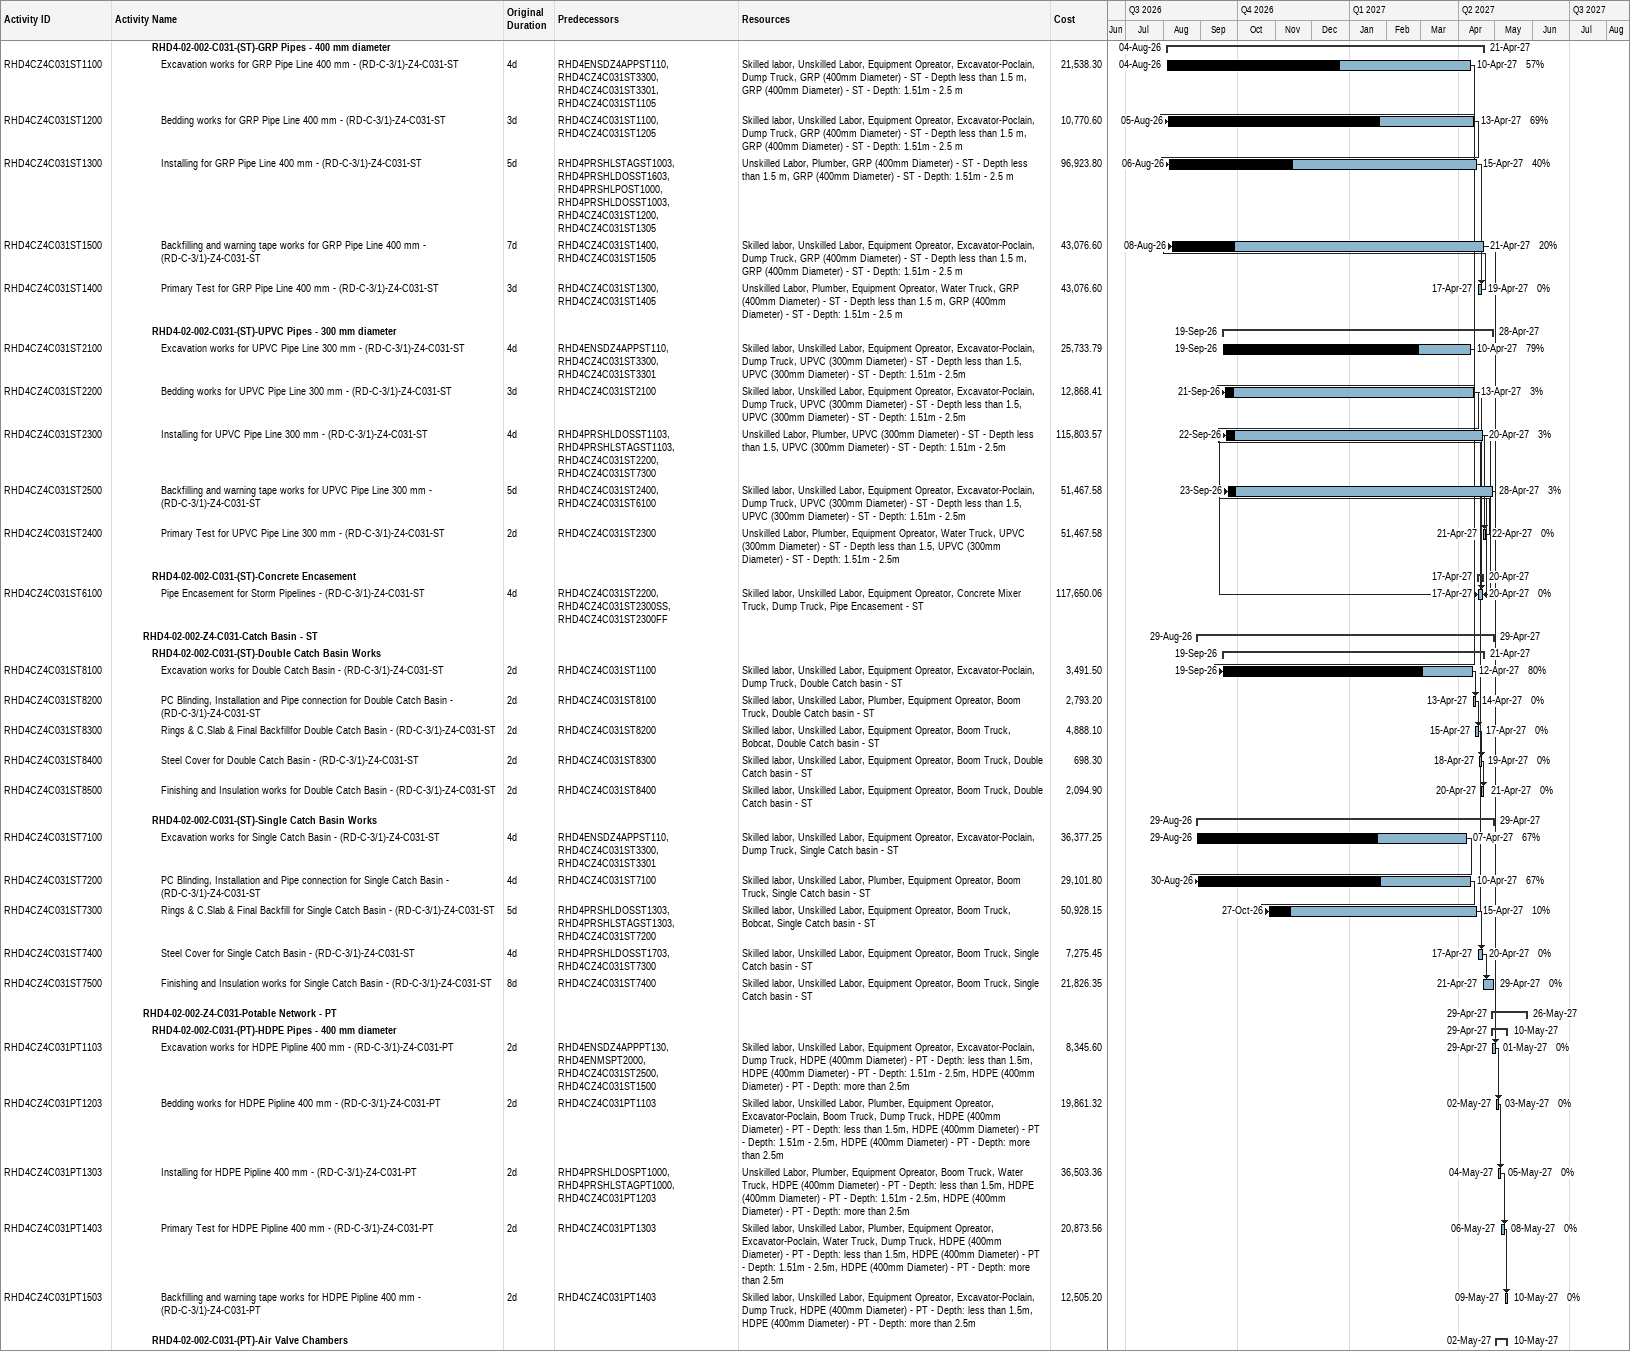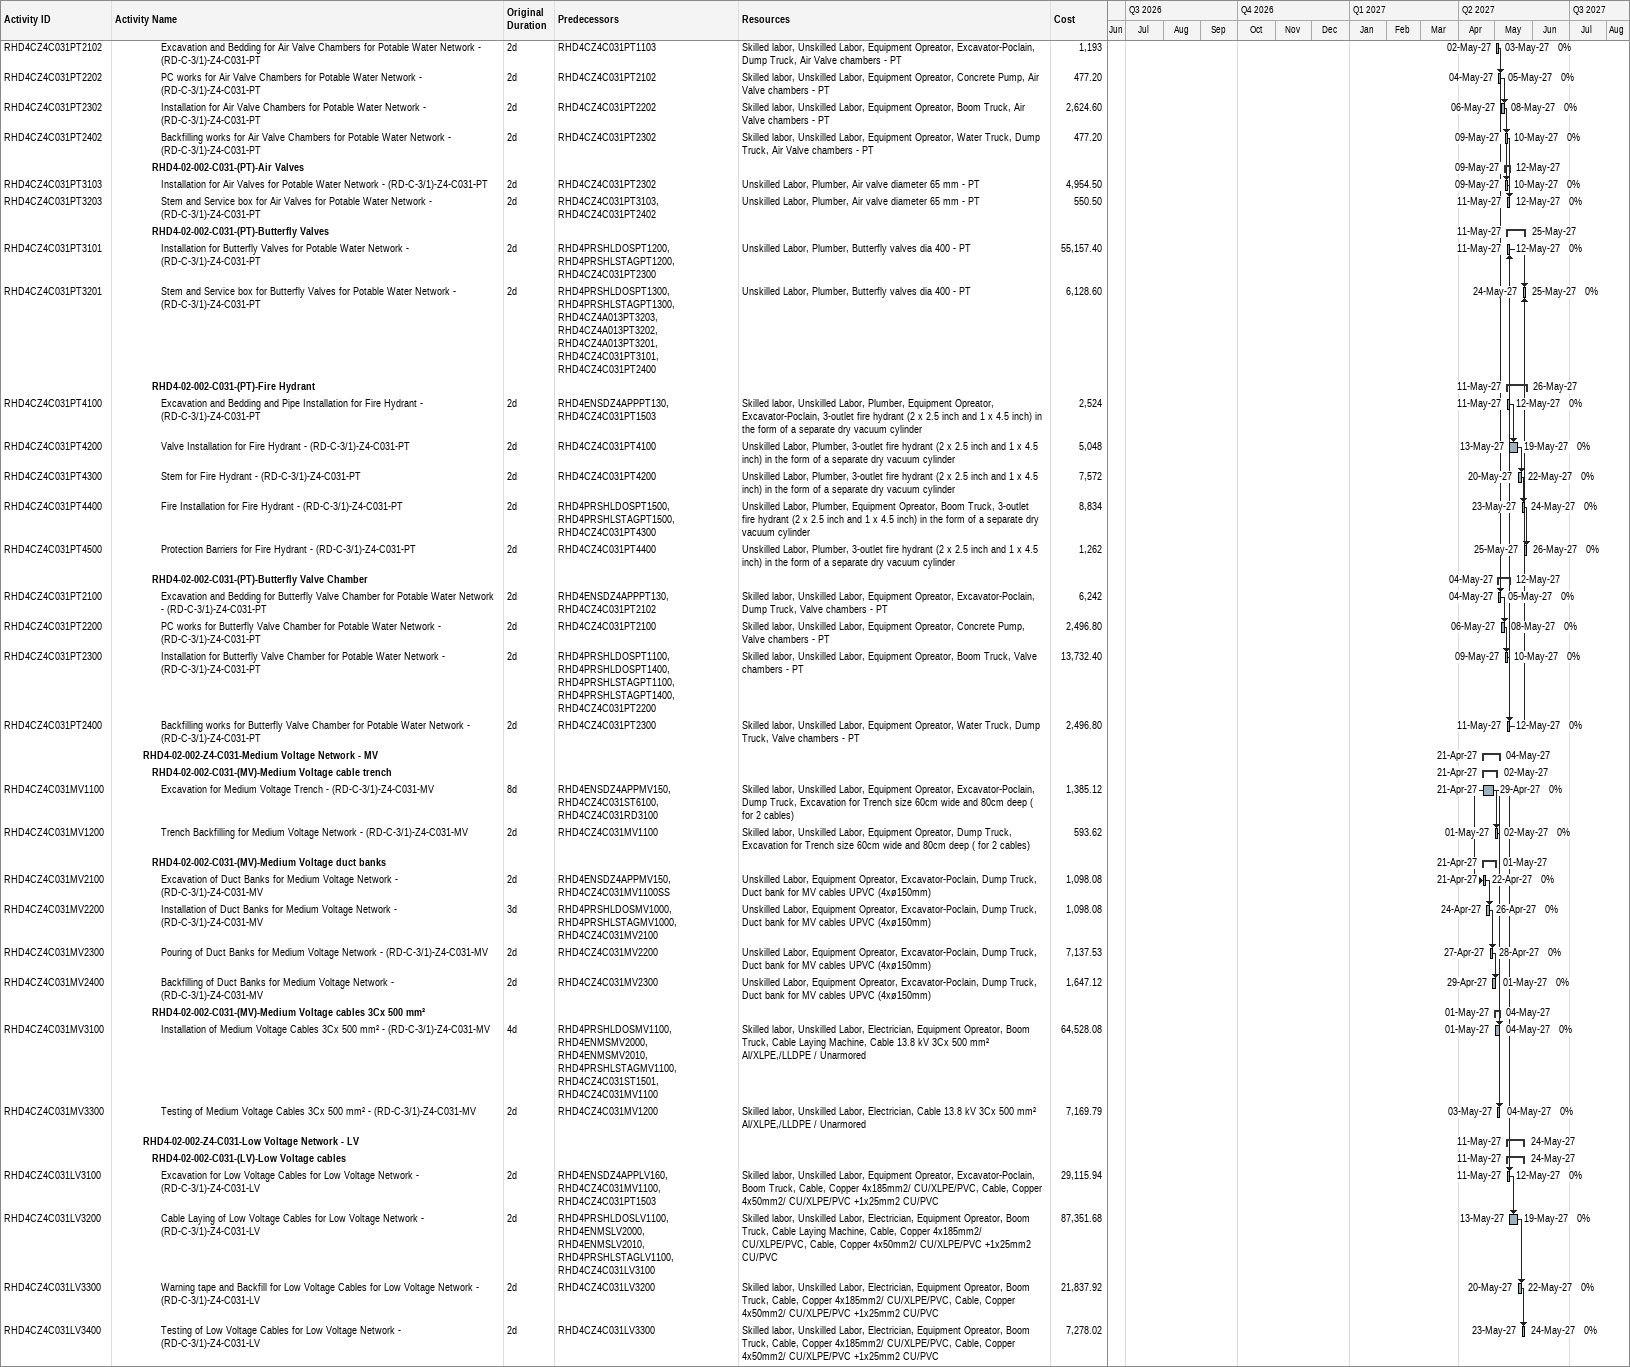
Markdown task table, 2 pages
| ID | Level | Task | Original duration | Start | Finish | Predecessors | Resources | % complete | Cost |
|---|---|---|---|---|---|---|---|---|---|
|  | 5 | **RHD4-02-002-C031-(ST)-GRP Pipes - 400 mm diameter** |  | 2026-08-04 | 2027-04-21 |  |  |  |  |
| RHD4CZ4C031ST1100 | 6 | Excavation works for GRP Pipe Line 400 mm - (RD-C-3/1)-Z4-C031-ST | 4d | 2026-08-04 | 2027-04-10 | RHD4ENSDZ4APPST110, RHD4CZ4C031ST3300, RHD4CZ4C031ST3301, RHD4CZ4C031ST1105 | Skilled labor, Unskilled Labor, Equipment Opreator, Excavator-Poclain, Dump Truck, GRP (400mm Diameter) - ST - Depth less than 1.5 m, GRP (400mm Diameter) - ST - Depth: 1.51m - 2.5 m | 57 | 21538.30 |
| RHD4CZ4C031ST1200 | 6 | Bedding works for GRP Pipe Line 400 mm - (RD-C-3/1)-Z4-C031-ST | 3d | 2026-08-05 | 2027-04-13 | RHD4CZ4C031ST1100, RHD4CZ4C031ST1205 | Skilled labor, Unskilled Labor, Equipment Opreator, Excavator-Poclain, Dump Truck, GRP (400mm Diameter) - ST - Depth less than 1.5 m, GRP (400mm Diameter) - ST - Depth: 1.51m - 2.5 m | 69 | 10770.60 |
| RHD4CZ4C031ST1300 | 6 | Installing for GRP Pipe Line 400 mm - (RD-C-3/1)-Z4-C031-ST | 5d | 2026-08-06 | 2027-04-15 | RHD4PRSHLSTAGST1003, RHD4PRSHLDOSST1603, RHD4PRSHLPOST1000, RHD4PRSHLDOSST1003, RHD4CZ4C031ST1200, RHD4CZ4C031ST1305 | Unskilled Labor, Plumber, GRP (400mm Diameter) - ST - Depth less than 1.5 m, GRP (400mm Diameter) - ST - Depth: 1.51m - 2.5 m | 40 | 96923.80 |
| RHD4CZ4C031ST1500 | 6 | Backfilling and warning tape works for GRP Pipe Line 400 mm - (RD-C-3/1)-Z4-C031-ST | 7d | 2026-08-08 | 2027-04-21 | RHD4CZ4C031ST1400, RHD4CZ4C031ST1505 | Skilled labor, Unskilled Labor, Equipment Opreator, Excavator-Poclain, Dump Truck, GRP (400mm Diameter) - ST - Depth less than 1.5 m, GRP (400mm Diameter) - ST - Depth: 1.51m - 2.5 m | 20 | 43076.60 |
| RHD4CZ4C031ST1400 | 6 | Primary Test for GRP Pipe Line 400 mm - (RD-C-3/1)-Z4-C031-ST | 3d | 2027-04-17 | 2027-04-19 | RHD4CZ4C031ST1300, RHD4CZ4C031ST1405 | Unskilled Labor, Plumber, Equipment Opreator, Water Truck, GRP (400mm Diameter) - ST - Depth less than 1.5 m, GRP (400mm Diameter) - ST - Depth: 1.51m - 2.5 m | 0 | 43076.60 |
|  | 5 | **RHD4-02-002-C031-(ST)-UPVC Pipes - 300 mm diameter** |  | 2026-09-19 | 2027-04-28 |  |  |  |  |
| RHD4CZ4C031ST2100 | 6 | Excavation works for UPVC Pipe Line 300 mm - (RD-C-3/1)-Z4-C031-ST | 4d | 2026-09-19 | 2027-04-10 | RHD4ENSDZ4APPST110, RHD4CZ4C031ST3300, RHD4CZ4C031ST3301 | Skilled labor, Unskilled Labor, Equipment Opreator, Excavator-Poclain, Dump Truck, UPVC (300mm Diameter) - ST - Depth less than 1.5, UPVC (300mm Diameter) - ST - Depth: 1.51m - 2.5m | 79 | 25733.79 |
| RHD4CZ4C031ST2200 | 6 | Bedding works for UPVC Pipe Line 300 mm - (RD-C-3/1)-Z4-C031-ST | 3d | 2026-09-21 | 2027-04-13 | RHD4CZ4C031ST2100 | Skilled labor, Unskilled Labor, Equipment Opreator, Excavator-Poclain, Dump Truck, UPVC (300mm Diameter) - ST - Depth less than 1.5, UPVC (300mm Diameter) - ST - Depth: 1.51m - 2.5m | 3 | 12868.41 |
| RHD4CZ4C031ST2300 | 6 | Installing for UPVC Pipe Line 300 mm - (RD-C-3/1)-Z4-C031-ST | 4d | 2026-09-22 | 2027-04-20 | RHD4PRSHLDOSST1103, RHD4PRSHLSTAGST1103, RHD4CZ4C031ST2200, RHD4CZ4C031ST7300 | Unskilled Labor, Plumber, UPVC (300mm Diameter) - ST - Depth less than 1.5, UPVC (300mm Diameter) - ST - Depth: 1.51m - 2.5m | 3 | 115803.57 |
| RHD4CZ4C031ST2500 | 6 | Backfilling and warning tape works for UPVC Pipe Line 300 mm - (RD-C-3/1)-Z4-C031-ST | 5d | 2026-09-23 | 2027-04-28 | RHD4CZ4C031ST2400, RHD4CZ4C031ST6100 | Skilled labor, Unskilled Labor, Equipment Opreator, Excavator-Poclain, Dump Truck, UPVC (300mm Diameter) - ST - Depth less than 1.5, UPVC (300mm Diameter) - ST - Depth: 1.51m - 2.5m | 3 | 51467.58 |
| RHD4CZ4C031ST2400 | 6 | Primary Test for UPVC Pipe Line 300 mm - (RD-C-3/1)-Z4-C031-ST | 2d | 2027-04-21 | 2027-04-22 | RHD4CZ4C031ST2300 | Unskilled Labor, Plumber, Equipment Opreator, Water Truck, UPVC (300mm Diameter) - ST - Depth less than 1.5, UPVC (300mm Diameter) - ST - Depth: 1.51m - 2.5m | 0 | 51467.58 |
|  | 5 | **RHD4-02-002-C031-(ST)-Concrete Encasement** |  | 2027-04-17 | 2027-04-20 |  |  |  |  |
| RHD4CZ4C031ST6100 | 6 | Pipe Encasement for Storm Pipelines - (RD-C-3/1)-Z4-C031-ST | 4d | 2027-04-17 | 2027-04-20 | RHD4CZ4C031ST2200, RHD4CZ4C031ST2300SS, RHD4CZ4C031ST2300FF | Skilled labor, Unskilled Labor, Equipment Opreator, Concrete Mixer Truck, Dump Truck, Pipe Encasement - ST | 0 | 117650.06 |
|  | 4 | **RHD4-02-002-Z4-C031-Catch Basin - ST** |  | 2026-08-29 | 2027-04-29 |  |  |  |  |
|  | 5 | **RHD4-02-002-C031-(ST)-Double Catch Basin Works** |  | 2026-09-19 | 2027-04-21 |  |  |  |  |
| RHD4CZ4C031ST8100 | 6 | Excavation works for Double Catch Basin - (RD-C-3/1)-Z4-C031-ST | 2d | 2026-09-19 | 2027-04-12 | RHD4CZ4C031ST1100 | Skilled labor, Unskilled Labor, Equipment Opreator, Excavator-Poclain, Dump Truck, Double Catch basin - ST | 80 | 3491.50 |
| RHD4CZ4C031ST8200 | 6 | PC Blinding, Installation and Pipe connection for Double Catch Basin - (RD-C-3/1)-Z4-C031-ST | 2d | 2027-04-13 | 2027-04-14 | RHD4CZ4C031ST8100 | Skilled labor, Unskilled Labor, Plumber, Equipment Opreator, Boom Truck, Double Catch basin - ST | 0 | 2793.20 |
| RHD4CZ4C031ST8300 | 6 | Rings & C.Slab & Final Backfillfor Double Catch Basin - (RD-C-3/1)-Z4-C031-ST | 2d | 2027-04-15 | 2027-04-17 | RHD4CZ4C031ST8200 | Skilled labor, Unskilled Labor, Equipment Opreator, Boom Truck, Bobcat, Double Catch basin - ST | 0 | 4888.10 |
| RHD4CZ4C031ST8400 | 6 | Steel Cover for Double Catch Basin - (RD-C-3/1)-Z4-C031-ST | 2d | 2027-04-18 | 2027-04-19 | RHD4CZ4C031ST8300 | Skilled labor, Unskilled Labor, Equipment Opreator, Boom Truck, Double Catch basin - ST | 0 | 698.30 |
| RHD4CZ4C031ST8500 | 6 | Finishing and Insulation works for Double Catch Basin - (RD-C-3/1)-Z4-C031-ST | 2d | 2027-04-20 | 2027-04-21 | RHD4CZ4C031ST8400 | Skilled labor, Unskilled Labor, Equipment Opreator, Boom Truck, Double Catch basin - ST | 0 | 2094.90 |
|  | 5 | **RHD4-02-002-C031-(ST)-Single Catch Basin Works** |  | 2026-08-29 | 2027-04-29 |  |  |  |  |
| RHD4CZ4C031ST7100 | 6 | Excavation works for Single Catch Basin - (RD-C-3/1)-Z4-C031-ST | 4d | 2026-08-29 | 2027-04-07 | RHD4ENSDZ4APPST110, RHD4CZ4C031ST3300, RHD4CZ4C031ST3301 | Skilled labor, Unskilled Labor, Equipment Opreator, Excavator-Poclain, Dump Truck, Single Catch basin - ST | 67 | 36377.25 |
| RHD4CZ4C031ST7200 | 6 | PC Blinding, Installation and Pipe connection for Single Catch Basin - (RD-C-3/1)-Z4-C031-ST | 4d | 2026-08-30 | 2027-04-10 | RHD4CZ4C031ST7100 | Skilled labor, Unskilled Labor, Plumber, Equipment Opreator, Boom Truck, Single Catch basin - ST | 67 | 29101.80 |
| RHD4CZ4C031ST7300 | 6 | Rings & C.Slab & Final Backfill for Single Catch Basin - (RD-C-3/1)-Z4-C031-ST | 5d | 2026-10-27 | 2027-04-15 | RHD4PRSHLDOSST1303, RHD4PRSHLSTAGST1303, RHD4CZ4C031ST7200 | Skilled labor, Unskilled Labor, Equipment Opreator, Boom Truck, Bobcat, Single Catch basin - ST | 10 | 50928.15 |
| RHD4CZ4C031ST7400 | 6 | Steel Cover for Single Catch Basin - (RD-C-3/1)-Z4-C031-ST | 4d | 2027-04-17 | 2027-04-20 | RHD4PRSHLDOSST1703, RHD4CZ4C031ST7300 | Skilled labor, Unskilled Labor, Equipment Opreator, Boom Truck, Single Catch basin - ST | 0 | 7275.45 |
| RHD4CZ4C031ST7500 | 6 | Finishing and Insulation works for Single Catch Basin - (RD-C-3/1)-Z4-C031-ST | 8d | 2027-04-21 | 2027-04-29 | RHD4CZ4C031ST7400 | Skilled labor, Unskilled Labor, Equipment Opreator, Boom Truck, Single Catch basin - ST | 0 | 21826.35 |
|  | 4 | **RHD4-02-002-Z4-C031-Potable Network - PT** |  | 2027-04-29 | 2027-05-26 |  |  |  |  |
|  | 5 | **RHD4-02-002-C031-(PT)-HDPE Pipes - 400 mm diameter** |  | 2027-04-29 | 2027-05-10 |  |  |  |  |
| RHD4CZ4C031PT1103 | 6 | Excavation works for HDPE Pipline 400 mm - (RD-C-3/1)-Z4-C031-PT | 2d | 2027-04-29 | 2027-05-01 | RHD4ENSDZ4APPPT130, RHD4ENMSPT2000, RHD4CZ4C031ST2500, RHD4CZ4C031ST1500 | Skilled labor, Unskilled Labor, Equipment Opreator, Excavator-Poclain, Dump Truck, HDPE (400mm Diameter) - PT - Depth: less than 1.5m, HDPE (400mm Diameter) - PT - Depth: 1.51m - 2.5m, HDPE (400mm Diameter) - PT - Depth: more than 2.5m | 0 | 8345.60 |
| RHD4CZ4C031PT1203 | 6 | Bedding works for HDPE Pipline 400 mm - (RD-C-3/1)-Z4-C031-PT | 2d | 2027-05-02 | 2027-05-03 | RHD4CZ4C031PT1103 | Skilled labor, Unskilled Labor, Plumber, Equipment Opreator, Excavator-Poclain, Boom Truck, Dump Truck, HDPE (400mm Diameter) - PT - Depth: less than 1.5m, HDPE (400mm Diameter) - PT - Depth: 1.51m - 2.5m, HDPE (400mm Diameter) - PT - Depth: more than 2.5m | 0 | 19861.32 |
| RHD4CZ4C031PT1303 | 6 | Installing for HDPE Pipline 400 mm - (RD-C-3/1)-Z4-C031-PT | 2d | 2027-05-04 | 2027-05-05 | RHD4PRSHLDOSPT1000, RHD4PRSHLSTAGPT1000, RHD4CZ4C031PT1203 | Unskilled Labor, Plumber, Equipment Opreator, Boom Truck, Water Truck, HDPE (400mm Diameter) - PT - Depth: less than 1.5m, HDPE (400mm Diameter) - PT - Depth: 1.51m - 2.5m, HDPE (400mm Diameter) - PT - Depth: more than 2.5m | 0 | 36503.36 |
| RHD4CZ4C031PT1403 | 6 | Primary Test for HDPE Pipline 400 mm - (RD-C-3/1)-Z4-C031-PT | 2d | 2027-05-06 | 2027-05-08 | RHD4CZ4C031PT1303 | Skilled labor, Unskilled Labor, Plumber, Equipment Opreator, Excavator-Poclain, Water Truck, Dump Truck, HDPE (400mm Diameter) - PT - Depth: less than 1.5m, HDPE (400mm Diameter) - PT - Depth: 1.51m - 2.5m, HDPE (400mm Diameter) - PT - Depth: more than 2.5m | 0 | 20873.56 |
| RHD4CZ4C031PT1503 | 6 | Backfilling and warning tape works for HDPE Pipline 400 mm - (RD-C-3/1)-Z4-C031-PT | 2d | 2027-05-09 | 2027-05-10 | RHD4CZ4C031PT1403 | Skilled labor, Unskilled Labor, Equipment Opreator, Excavator-Poclain, Dump Truck, HDPE (400mm Diameter) - PT - Depth: less than 1.5m, HDPE (400mm Diameter) - PT - Depth: more than 2.5m | 0 | 12505.20 |
|  | 5 | **RHD4-02-002-C031-(PT)-Air Valve Chambers** |  | 2027-05-02 | 2027-05-10 |  |  |  |  |
| RHD4CZ4C031PT2102 | 6 | Excavation and Bedding for Air Valve Chambers for Potable Water Network - (RD-C-3/1)-Z4-C031-PT | 2d | 2027-05-02 | 2027-05-03 | RHD4CZ4C031PT1103 | Skilled labor, Unskilled Labor, Equipment Opreator, Excavator-Poclain, Dump Truck, Air Valve chambers - PT | 0 | 1193 |
| RHD4CZ4C031PT2202 | 6 | PC works for Air Valve Chambers for Potable Water Network - (RD-C-3/1)-Z4-C031-PT | 2d | 2027-05-04 | 2027-05-05 | RHD4CZ4C031PT2102 | Skilled labor, Unskilled Labor, Equipment Opreator, Concrete Pump, Air Valve chambers - PT | 0 | 477.20 |
| RHD4CZ4C031PT2302 | 6 | Installation for Air Valve Chambers for Potable Water Network - (RD-C-3/1)-Z4-C031-PT | 2d | 2027-05-06 | 2027-05-08 | RHD4CZ4C031PT2202 | Skilled labor, Unskilled Labor, Equipment Opreator, Boom Truck, Air Valve chambers - PT | 0 | 2624.60 |
| RHD4CZ4C031PT2402 | 6 | Backfilling works for Air Valve Chambers for Potable Water Network - (RD-C-3/1)-Z4-C031-PT | 2d | 2027-05-09 | 2027-05-10 | RHD4CZ4C031PT2302 | Skilled labor, Unskilled Labor, Equipment Opreator, Water Truck, Dump Truck, Air Valve chambers - PT | 0 | 477.20 |
|  | 5 | **RHD4-02-002-C031-(PT)-Air Valves** |  | 2027-05-09 | 2027-05-12 |  |  |  |  |
| RHD4CZ4C031PT3103 | 6 | Installation for Air Valves for Potable Water Network - (RD-C-3/1)-Z4-C031-PT | 2d | 2027-05-09 | 2027-05-10 | RHD4CZ4C031PT2302 | Unskilled Labor, Plumber, Air valve diameter 65 mm - PT | 0 | 4954.50 |
| RHD4CZ4C031PT3203 | 6 | Stem and Service box for Air Valves for Potable Water Network - (RD-C-3/1)-Z4-C031-PT | 2d | 2027-05-11 | 2027-05-12 | RHD4CZ4C031PT3103, RHD4CZ4C031PT2402 | Unskilled Labor, Plumber, Air valve diameter 65 mm - PT | 0 | 550.50 |
|  | 5 | **RHD4-02-002-C031-(PT)-Butterfly Valves** |  | 2027-05-11 | 2027-05-25 |  |  |  |  |
| RHD4CZ4C031PT3101 | 6 | Installation for Butterfly Valves for Potable Water Network - (RD-C-3/1)-Z4-C031-PT | 2d | 2027-05-11 | 2027-05-12 | RHD4PRSHLDOSPT1200, RHD4PRSHLSTAGPT1200, RHD4CZ4C031PT2300 | Unskilled Labor, Plumber, Butterfly valves dia 400 - PT | 0 | 55157.40 |
| RHD4CZ4C031PT3201 | 6 | Stem and Service box for Butterfly Valves for Potable Water Network - (RD-C-3/1)-Z4-C031-PT | 2d | 2027-05-24 | 2027-05-25 | RHD4PRSHLDOSPT1300, RHD4PRSHLSTAGPT1300, RHD4CZ4A013PT3203, RHD4CZ4A013PT3202, RHD4CZ4A013PT3201, RHD4CZ4C031PT3101, RHD4CZ4C031PT2400 | Unskilled Labor, Plumber, Butterfly valves dia 400 - PT | 0 | 6128.60 |
|  | 5 | **RHD4-02-002-C031-(PT)-Fire Hydrant** |  | 2027-05-11 | 2027-05-26 |  |  |  |  |
| RHD4CZ4C031PT4100 | 6 | Excavation and Bedding and Pipe Installation for Fire Hydrant - (RD-C-3/1)-Z4-C031-PT | 2d | 2027-05-11 | 2027-05-12 | RHD4ENSDZ4APPPT130, RHD4CZ4C031PT1503 | Skilled labor, Unskilled Labor, Plumber, Equipment Opreator, Excavator-Poclain, 3-outlet fire hydrant (2 x 2.5 inch and 1 x 4.5 inch) in the form of a separate dry vacuum cylinder | 0 | 2524 |
| RHD4CZ4C031PT4200 | 6 | Valve Installation for Fire Hydrant - (RD-C-3/1)-Z4-C031-PT | 2d | 2027-05-13 | 2027-05-19 | RHD4CZ4C031PT4100 | Unskilled Labor, Plumber, 3-outlet fire hydrant (2 x 2.5 inch and 1 x 4.5 inch) in the form of a separate dry vacuum cylinder | 0 | 5048 |
| RHD4CZ4C031PT4300 | 6 | Stem for Fire Hydrant - (RD-C-3/1)-Z4-C031-PT | 2d | 2027-05-20 | 2027-05-22 | RHD4CZ4C031PT4200 | Unskilled Labor, Plumber, 3-outlet fire hydrant (2 x 2.5 inch and 1 x 4.5 inch) in the form of a separate dry vacuum cylinder | 0 | 7572 |
| RHD4CZ4C031PT4400 | 6 | Fire Installation for Fire Hydrant - (RD-C-3/1)-Z4-C031-PT | 2d | 2027-05-23 | 2027-05-24 | RHD4PRSHLDOSPT1500, RHD4PRSHLSTAGPT1500, RHD4CZ4C031PT4300 | Unskilled Labor, Plumber, Equipment Opreator, Boom Truck, 3-outlet fire hydrant (2 x 2.5 inch and 1 x 4.5 inch) in the form of a separate dry vacuum cylinder | 0 | 8834 |
| RHD4CZ4C031PT4500 | 6 | Protection Barriers for Fire Hydrant - (RD-C-3/1)-Z4-C031-PT | 2d | 2027-05-25 | 2027-05-26 | RHD4CZ4C031PT4400 | Unskilled Labor, Plumber, 3-outlet fire hydrant (2 x 2.5 inch and 1 x 4.5 inch) in the form of a separate dry vacuum cylinder | 0 | 1262 |
|  | 5 | **RHD4-02-002-C031-(PT)-Butterfly Valve Chamber** |  | 2027-05-04 | 2027-05-12 |  |  |  |  |
| RHD4CZ4C031PT2100 | 6 | Excavation and Bedding for Butterfly Valve Chamber for Potable Water Network - (RD-C-3/1)-Z4-C031-PT | 2d | 2027-05-04 | 2027-05-05 | RHD4ENSDZ4APPPT130, RHD4CZ4C031PT2102 | Skilled labor, Unskilled Labor, Equipment Opreator, Excavator-Poclain, Dump Truck, Valve chambers - PT | 0 | 6242 |
| RHD4CZ4C031PT2200 | 6 | PC works for Butterfly Valve Chamber for Potable Water Network - (RD-C-3/1)-Z4-C031-PT | 2d | 2027-05-06 | 2027-05-08 | RHD4CZ4C031PT2100 | Skilled labor, Unskilled Labor, Equipment Opreator, Concrete Pump, Valve chambers - PT | 0 | 2496.80 |
| RHD4CZ4C031PT2300 | 6 | Installation for Butterfly Valve Chamber for Potable Water Network - (RD-C-3/1)-Z4-C031-PT | 2d | 2027-05-09 | 2027-05-10 | RHD4PRSHLDOSPT1100, RHD4PRSHLDOSPT1400, RHD4PRSHLSTAGPT1100, RHD4PRSHLSTAGPT1400, RHD4CZ4C031PT2200 | Skilled labor, Unskilled Labor, Equipment Opreator, Boom Truck, Valve chambers - PT | 0 | 13732.40 |
| RHD4CZ4C031PT2400 | 6 | Backfilling works for Butterfly Valve Chamber for Potable Water Network - (RD-C-3/1)-Z4-C031-PT | 2d | 2027-05-11 | 2027-05-12 | RHD4CZ4C031PT2300 | Skilled labor, Unskilled Labor, Equipment Opreator, Water Truck, Dump Truck, Valve chambers - PT | 0 | 2496.80 |
|  | 4 | **RHD4-02-002-Z4-C031-Medium Voltage Network - MV** |  | 2027-04-21 | 2027-05-04 |  |  |  |  |
|  | 5 | **RHD4-02-002-C031-(MV)-Medium Voltage cable trench** |  | 2027-04-21 | 2027-05-02 |  |  |  |  |
| RHD4CZ4C031MV1100 | 6 | Excavation for Medium Voltage Trench - (RD-C-3/1)-Z4-C031-MV | 8d | 2027-04-21 | 2027-04-29 | RHD4ENSDZ4APPMV150, RHD4CZ4C031ST6100, RHD4CZ4C031RD3100 | Skilled labor, Unskilled Labor, Equipment Opreator, Excavator-Poclain, Dump Truck, Excavation for Trench size 60cm wide and 80cm deep ( for 2 cables) | 0 | 1385.12 |
| RHD4CZ4C031MV1200 | 6 | Trench Backfilling for Medium Voltage Network - (RD-C-3/1)-Z4-C031-MV | 2d | 2027-05-01 | 2027-05-02 | RHD4CZ4C031MV1100 | Skilled labor, Unskilled Labor, Equipment Opreator, Dump Truck, Excavation for Trench size 60cm wide and 80cm deep ( for 2 cables) | 0 | 593.62 |
|  | 5 | **RHD4-02-002-C031-(MV)-Medium Voltage duct banks** |  | 2027-04-21 | 2027-05-01 |  |  |  |  |
| RHD4CZ4C031MV2100 | 6 | Excavation of Duct Banks for Medium Voltage Network - (RD-C-3/1)-Z4-C031-MV | 2d | 2027-04-21 | 2027-04-22 | RHD4ENSDZ4APPMV150, RHD4CZ4C031MV1100SS | Unskilled Labor, Equipment Opreator, Excavator-Poclain, Dump Truck, Duct bank for MV cables UPVC (4xø150mm) | 0 | 1098.08 |
| RHD4CZ4C031MV2200 | 6 | Installation of Duct Banks for Medium Voltage Network - (RD-C-3/1)-Z4-C031-MV | 3d | 2027-04-24 | 2027-04-26 | RHD4PRSHLDOSMV1000, RHD4PRSHLSTAGMV1000, RHD4CZ4C031MV2100 | Unskilled Labor, Equipment Opreator, Excavator-Poclain, Dump Truck, Duct bank for MV cables UPVC (4xø150mm) | 0 | 1098.08 |
| RHD4CZ4C031MV2300 | 6 | Pouring of Duct Banks for Medium Voltage Network - (RD-C-3/1)-Z4-C031-MV | 2d | 2027-04-27 | 2027-04-28 | RHD4CZ4C031MV2200 | Unskilled Labor, Equipment Opreator, Excavator-Poclain, Dump Truck, Duct bank for MV cables UPVC (4xø150mm) | 0 | 7137.53 |
| RHD4CZ4C031MV2400 | 6 | Backfilling of Duct Banks for Medium Voltage Network - (RD-C-3/1)-Z4-C031-MV | 2d | 2027-04-29 | 2027-05-01 | RHD4CZ4C031MV2300 | Unskilled Labor, Equipment Opreator, Excavator-Poclain, Dump Truck, Duct bank for MV cables UPVC (4xø150mm) | 0 | 1647.12 |
|  | 5 | **RHD4-02-002-C031-(MV)-Medium Voltage cables 3Cx 500 mm²** |  | 2027-05-01 | 2027-05-04 |  |  |  |  |
| RHD4CZ4C031MV3100 | 6 | Installation of Medium Voltage Cables 3Cx 500 mm² - (RD-C-3/1)-Z4-C031-MV | 4d | 2027-05-01 | 2027-05-04 | RHD4PRSHLDOSMV1100, RHD4ENMSMV2000, RHD4ENMSMV2010, RHD4PRSHLSTAGMV1100, RHD4CZ4C031ST1501, RHD4CZ4C031MV1100 | Skilled labor, Unskilled Labor, Electrician, Equipment Opreator, Boom Truck, Cable Laying Machine, Cable 13.8 kV 3Cx 500 mm² Al/XLPE,/LLDPE / Unarmored | 0 | 64528.08 |
| RHD4CZ4C031MV3300 | 6 | Testing of Medium Voltage Cables 3Cx 500 mm² - (RD-C-3/1)-Z4-C031-MV | 2d | 2027-05-03 | 2027-05-04 | RHD4CZ4C031MV1200 | Skilled labor, Unskilled Labor, Electrician, Cable 13.8 kV 3Cx 500 mm² Al/XLPE,/LLDPE / Unarmored | 0 | 7169.79 |
|  | 4 | **RHD4-02-002-Z4-C031-Low Voltage Network - LV** |  | 2027-05-11 | 2027-05-24 |  |  |  |  |
|  | 5 | **RHD4-02-002-C031-(LV)-Low Voltage cables** |  | 2027-05-11 | 2027-05-24 |  |  |  |  |
| RHD4CZ4C031LV3100 | 6 | Excavation for Low Voltage Cables for Low Voltage Network - (RD-C-3/1)-Z4-C031-LV | 2d | 2027-05-11 | 2027-05-12 | RHD4ENSDZ4APPLV160, RHD4CZ4C031MV1100, RHD4CZ4C031PT1503 | Skilled labor, Unskilled Labor, Equipment Opreator, Excavator-Poclain, Boom Truck, Cable, Copper 4x185mm2/ CU/XLPE/PVC, Cable, Copper 4x50mm2/ CU/XLPE/PVC +1x25mm2 CU/PVC | 0 | 29115.94 |
| RHD4CZ4C031LV3200 | 6 | Cable Laying of Low Voltage Cables for Low Voltage Network - (RD-C-3/1)-Z4-C031-LV | 2d | 2027-05-13 | 2027-05-19 | RHD4PRSHLDOSLV1100, RHD4ENMSLV2000, RHD4ENMSLV2010, RHD4PRSHLSTAGLV1100, RHD4CZ4C031LV3100 | Skilled labor, Unskilled Labor, Electrician, Equipment Opreator, Boom Truck, Cable Laying Machine, Cable, Copper 4x185mm2/ CU/XLPE/PVC, Cable, Copper 4x50mm2/ CU/XLPE/PVC +1x25mm2 CU/PVC | 0 | 87351.68 |
| RHD4CZ4C031LV3300 | 6 | Warning tape and Backfill for Low Voltage Cables for Low Voltage Network - (RD-C-3/1)-Z4-C031-LV | 2d | 2027-05-20 | 2027-05-22 | RHD4CZ4C031LV3200 | Skilled labor, Unskilled Labor, Electrician, Equipment Opreator, Boom Truck, Cable, Copper 4x185mm2/ CU/XLPE/PVC, Cable, Copper 4x50mm2/ CU/XLPE/PVC +1x25mm2 CU/PVC | 0 | 21837.92 |
| RHD4CZ4C031LV3400 | 6 | Testing of Low Voltage Cables for Low Voltage Network - (RD-C-3/1)-Z4-C031-LV | 2d | 2027-05-23 | 2027-05-24 | RHD4CZ4C031LV3300 | Skilled labor, Unskilled Labor, Electrician, Equipment Opreator, Boom Truck, Cable, Copper 4x185mm2/ CU/XLPE/PVC, Cable, Copper 4x50mm2/ CU/XLPE/PVC +1x25mm2 CU/PVC | 0 | 7278.02 |
